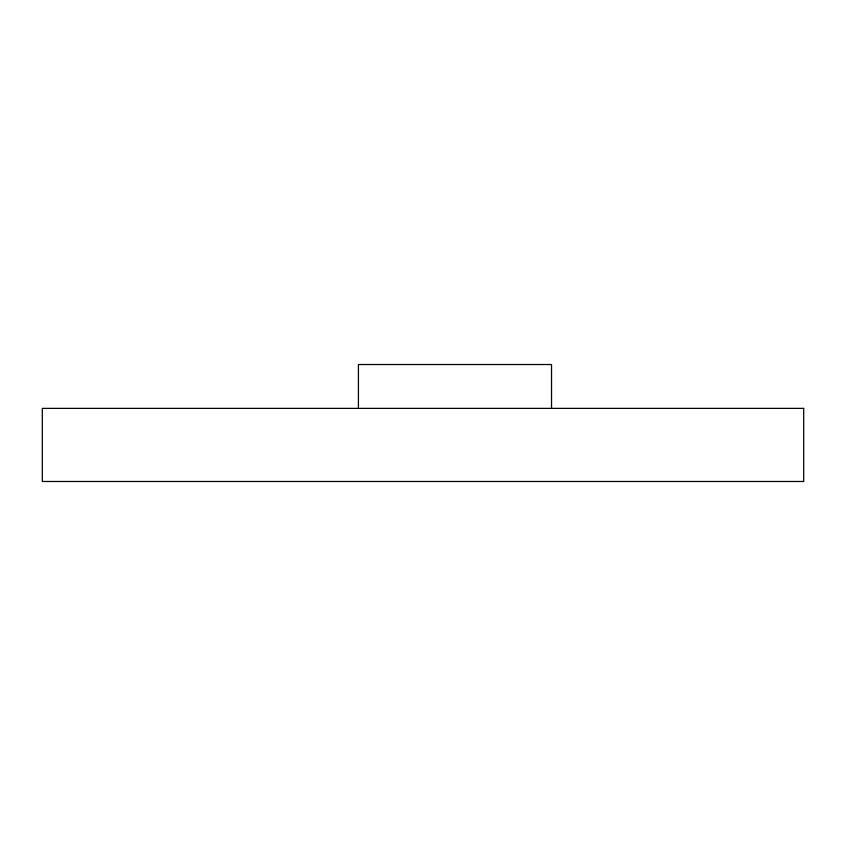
<?xml version="1.0" encoding="UTF-8"?>
<svg xmlns="http://www.w3.org/2000/svg" width="846" height="846" viewBox="0 0 846 846"><rect width="100%" height="100%" fill="white"/><g stroke="black" fill="none" stroke-linecap="round" stroke-linejoin="round"><path stroke-width="1.27" d="M551.529 408.385L551.529 364.52L358.429 364.52L358.429 408.385M803.7 408.385L42.3 408.385L42.3 481.48L803.7 481.48L803.7 408.385"/></g></svg>
